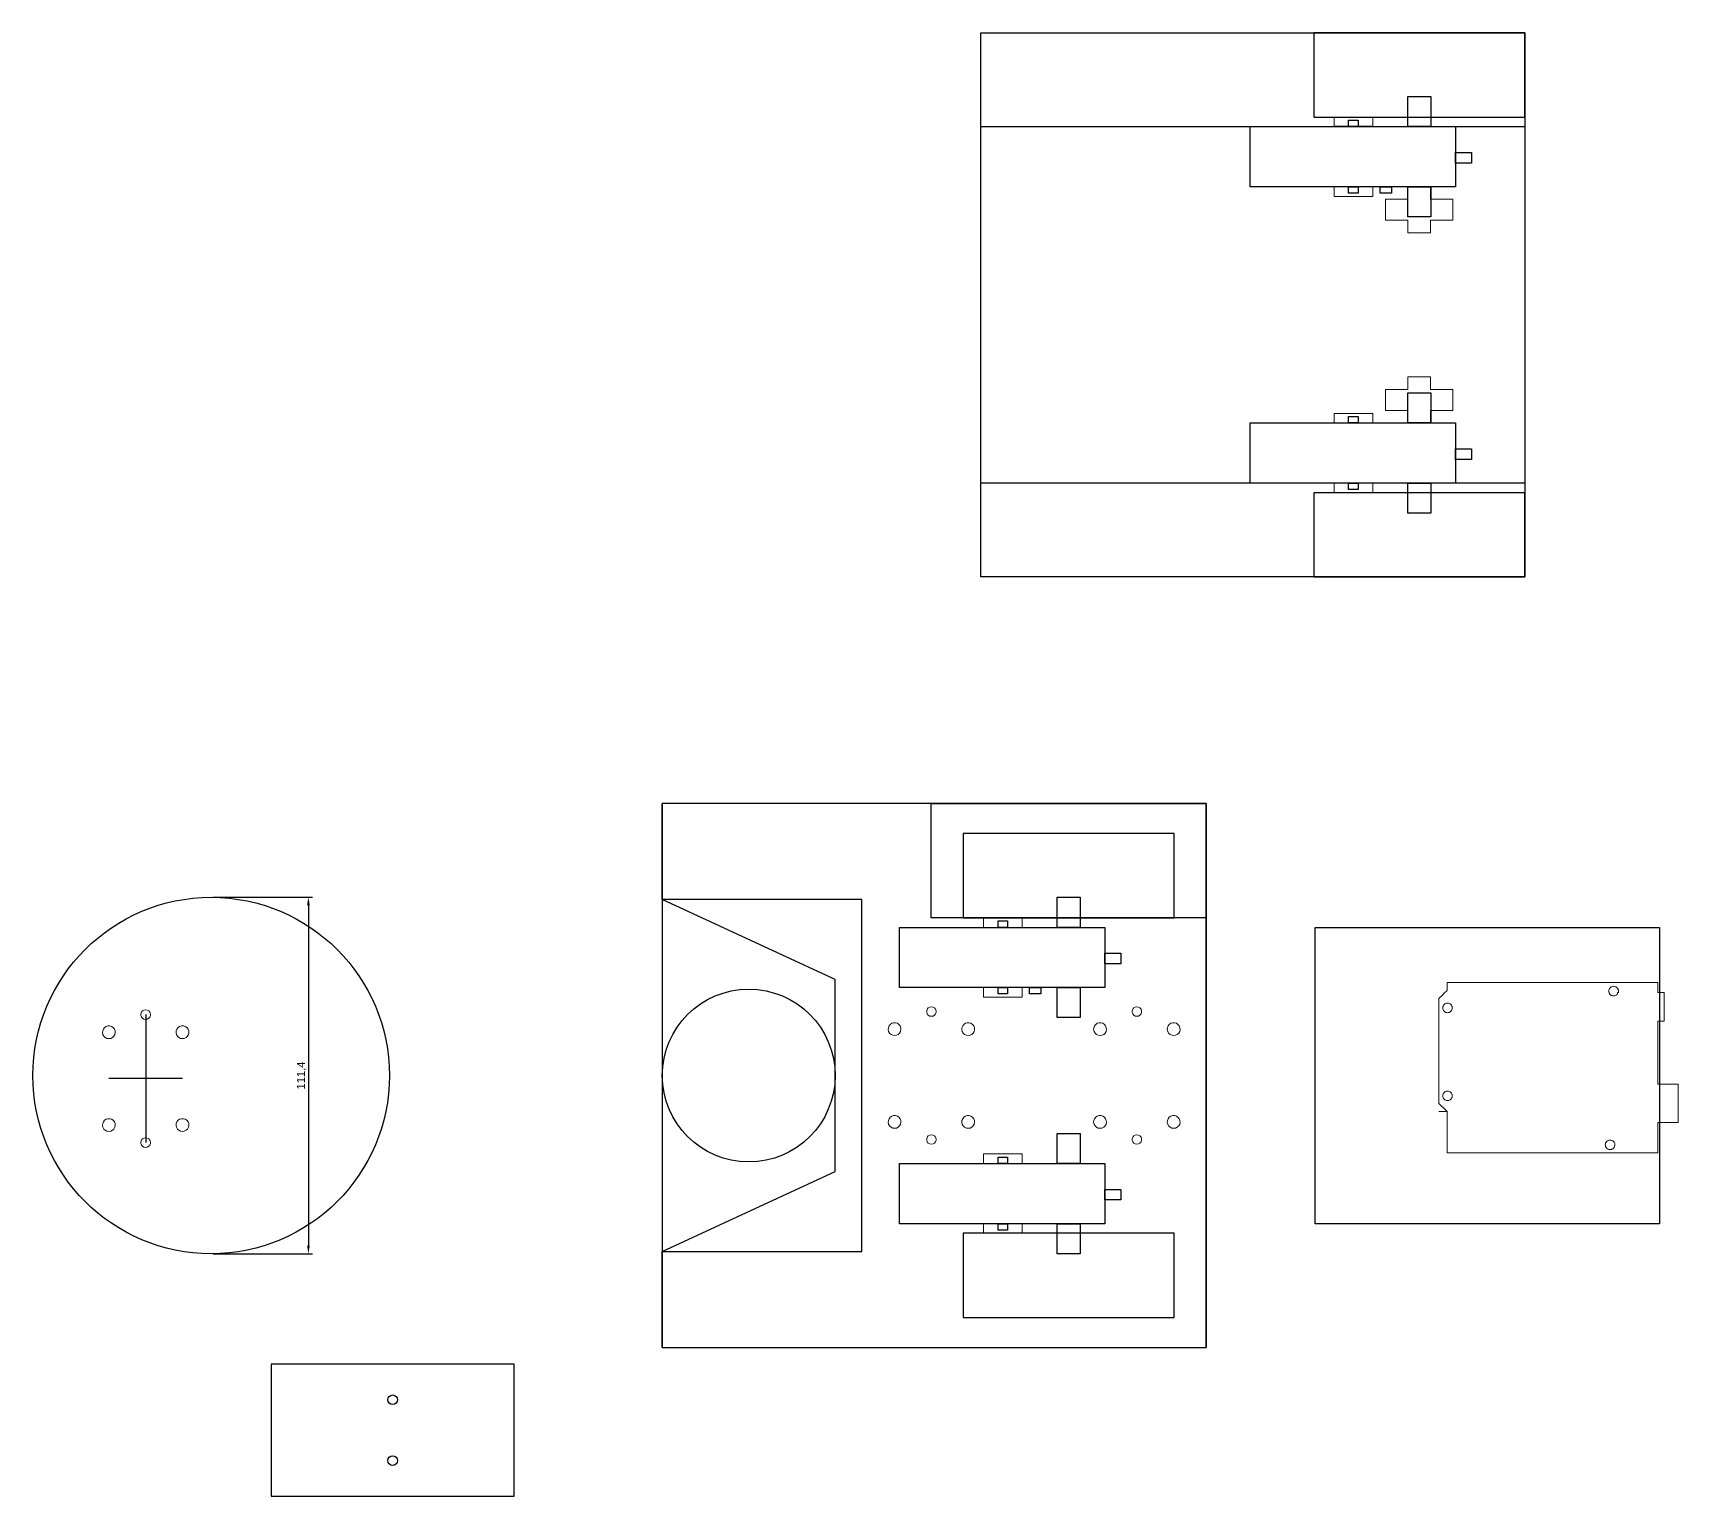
# Model space of a CAD drawing. Header units: millimetres. Extents: x 1538 to 3903, y 253 to 2632.
# Drawn here: x 1671 to 2185, y 1421 to 1878 of the extents above; entities that cross this region are included whole.
import ezdxf

# ---------------------------------------------------------------- set-up
doc = ezdxf.new("R2010")
doc.units = ezdxf.units.MM
doc.layers.add('Capa 1', color=7, linetype='Continuous')
doc.layers.add('Layer 1', color=7, linetype='Continuous')
doc.styles.get("Standard").update_dxf_attribs({"font": 'Arial.ttf'})
doc.dimstyles.new('ISO-25', dxfattribs={"dimtxt": 2.5, "dimasz": 2.5, "dimexe": 1.25, "dimexo": 0.625, "dimtad": 1, "dimtxsty": 'Standard', "dimcen": 2.5, "dimadec": 0, "dimazin": 0, "dimtfac": 1, "dimtmove": 0, "dimatfit": 3, "dimfxl": 1, "dimarcsym": 0})

# ---------------------------------------------------------------- blocks, each defined once
blk = doc.blocks.new('*D5')
at = {"color": 0, "lineweight": -2, "transparency": 16777216}
for p, q in [((1727.65, 1608.13), (1758.67, 1608.13)), ((1757.42, 1605.63), (1757.42, 1499.22)), ((1727.65, 1496.72), (1758.67, 1496.72))]:
    blk.add_line(p, q, dxfattribs=at)
at = {"color": 0, "transparency": 16777216}
for points in [[(1757, 1605.63), (1757.84, 1605.63), (1757.42, 1608.13)], [(1757, 1499.22), (1757.84, 1499.22), (1757.42, 1496.72)]]:
    blk.add_solid(points, dxfattribs=at)
at = {"layer": 'Defpoints', "color": 0, "transparency": 16777216}
for p in [(1727.03, 1608.13), (1727.03, 1496.72), (1757.42, 1496.72)]:
    blk.add_point(p, dxfattribs=at)
at = {"color": 0, "transparency": 16777216, "insert": (1755.29, 1552.43), "char_height": 2.5, "attachment_point": 5, "rotation": 90}
blk.add_mtext('111,4', dxfattribs=at)

msp = doc.modelspace()

# ---------------------------------------------------------------- linework, layer by layer
for p, q in [((2089.977, 1848.986), (2077.983, 1848.986)), ((1868.003, 1637.426), (1868.003, 1607.426)), ((2038.003, 1637.426), (2038.003, 1467.426)), ((1930.392, 1607.426), (1868.003, 1607.426)), ((1930.392, 1497.426), (1930.392, 1607.426)), ((1706.562, 1571.461), (1706.562, 1531.463)), ((1718.056, 1551.462), (1695.058, 1551.462)), ((1868.003, 1467.426), (1868.003, 1497.426)), ((1868.003, 1497.426), (1930.392, 1497.426))]:
    msp.add_line(p, q)
for points in [[(1967.58, 1878.285), (2137.58, 1878.285), (2137.58, 1708.285), (1967.58, 1708.285), (1967.58, 1878.285)], [(2071.58, 1878.285), (2071.58, 1851.985), (2137.58, 1851.985), (2137.58, 1878.285), (2071.58, 1878.285)], [(2104.58, 1848.986), (2100.98, 1848.986), (2100.98, 1858.386), (2108.18, 1858.386), (2108.18, 1848.986), (2100.98, 1848.986)], [(2083.98, 1848.986), (2082.48, 1848.986), (2082.48, 1850.986), (2085.48, 1850.986), (2085.48, 1848.986), (2082.48, 1848.986)], [(2137.58, 1737.583), (1967.58, 1737.583), (1967.58, 1848.986), (2137.58, 1848.986), (2137.58, 1737.583)], [(2115.88, 1848.986), (2115.88, 1830.186), (2051.68, 1830.186), (2051.68, 1848.986), (2115.88, 1848.986)], [(2120.88, 1839.586), (2120.88, 1837.6), (2115.88, 1837.6), (2115.88, 1840.89), (2120.88, 1840.89), (2120.88, 1839.586)], [(2083.98, 1828.186), (2082.48, 1828.186), (2082.48, 1830.186), (2085.48, 1830.186), (2085.48, 1828.186), (2082.48, 1828.186)], [(2092.33, 1828.186), (2092.33, 1830.186), (2095.83, 1830.186), (2095.83, 1828.186), (2092.33, 1828.186)], [(2104.58, 1820.786), (2100.98, 1820.786), (2100.98, 1830.186), (2108.18, 1830.186), (2108.18, 1820.786), (2100.98, 1820.786)], [(2104.58, 1756.383), (2100.98, 1756.383), (2100.98, 1765.783), (2108.18, 1765.783), (2108.18, 1756.383), (2100.98, 1756.383)], [(2083.98, 1756.383), (2082.48, 1756.383), (2082.48, 1758.383), (2085.48, 1758.383), (2085.48, 1756.383), (2082.48, 1756.383)], [(2115.88, 1756.383), (2115.88, 1737.583), (2051.68, 1737.583), (2051.68, 1756.383), (2115.88, 1756.383)], [(2120.88, 1746.983), (2120.88, 1744.997), (2115.88, 1744.997), (2115.88, 1748.288), (2120.88, 1748.288), (2120.88, 1746.983)], [(2071.58, 1734.585), (2071.58, 1708.285), (2137.58, 1708.285), (2137.58, 1734.585), (2071.58, 1734.585)], [(2083.98, 1735.583), (2082.48, 1735.583), (2082.48, 1737.583), (2085.48, 1737.583), (2085.48, 1735.583), (2082.48, 1735.583)], [(2104.58, 1728.183), (2100.98, 1728.183), (2100.98, 1737.583), (2108.18, 1737.583), (2108.18, 1728.183), (2100.98, 1728.183)], [(2038.003, 1637.426), (1868.003, 1637.426), (1868.003, 1467.426), (2038.003, 1467.426), (2038.003, 1637.426)], [(1868.003, 1497.426), (1922.003, 1522.426), (1922.003, 1582.426), (1868.003, 1607.426), (1868.003, 1637.426)], [(1962.003, 1628.026), (1962.003, 1601.726), (2028.003, 1601.726), (2028.003, 1628.026), (1962.003, 1628.026)], [(1995.003, 1598.727), (1991.403, 1598.727), (1991.403, 1608.127), (1998.603, 1608.127), (1998.603, 1598.727), (1991.403, 1598.727)], [(1974.403, 1598.727), (1972.903, 1598.727), (1972.903, 1600.727), (1975.903, 1600.727), (1975.903, 1598.727), (1972.903, 1598.727)], [(2006.303, 1598.727), (2006.303, 1579.927), (1942.103, 1579.927), (1942.103, 1598.727), (2006.303, 1598.727)], [(2011.303, 1589.327), (2011.303, 1587.341), (2006.303, 1587.341), (2006.303, 1590.631), (2011.303, 1590.631), (2011.303, 1589.327)], [(1974.403, 1577.927), (1972.903, 1577.927), (1972.903, 1579.927), (1975.903, 1579.927), (1975.903, 1577.927), (1972.903, 1577.927)], [(1982.753, 1577.927), (1982.753, 1579.927), (1986.253, 1579.927), (1986.253, 1577.927), (1982.753, 1577.927)], [(1995.003, 1570.527), (1991.403, 1570.527), (1991.403, 1579.927), (1998.603, 1579.927), (1998.603, 1570.527), (1991.403, 1570.527)], [(1995.003, 1524.924), (1991.403, 1524.924), (1991.403, 1534.324), (1998.603, 1534.324), (1998.603, 1524.924), (1991.403, 1524.924)], [(1974.403, 1524.924), (1972.903, 1524.924), (1972.903, 1526.924), (1975.903, 1526.924), (1975.903, 1524.924), (1972.903, 1524.924)], [(2006.303, 1524.924), (2006.303, 1506.124), (1942.103, 1506.124), (1942.103, 1524.924), (2006.303, 1524.924)], [(2011.303, 1515.524), (2011.303, 1513.538), (2006.303, 1513.538), (2006.303, 1516.828), (2011.303, 1516.828), (2011.303, 1515.524)], [(1962.003, 1503.126), (1962.003, 1476.826), (2028.003, 1476.826), (2028.003, 1503.126), (1962.003, 1503.126)], [(1974.403, 1504.124), (1972.903, 1504.124), (1972.903, 1506.124), (1975.903, 1506.124), (1975.903, 1504.124), (1972.903, 1504.124)], [(1995.003, 1496.724), (1991.403, 1496.724), (1991.403, 1506.124), (1998.603, 1506.124), (1998.603, 1496.724), (1991.403, 1496.724)], [(1821.73, 1462.186), (1745.73, 1462.186), (1745.73, 1420.986), (1821.73, 1420.986), (1821.73, 1462.186)]]:
    msp.add_lwpolyline(points)
at = {"color": 1}
msp.add_lwpolyline([(1952.003, 1637.426), (2038.003, 1637.426), (2038.003, 1601.726), (1952.003, 1601.726)], close=True, dxfattribs=at)
msp.add_lwpolyline([(2072.03, 1598.727), (2179.64, 1598.727), (2179.64, 1506.124), (2072.03, 1506.124)], close=True)
for centre, radius in [((1727.026, 1552.426), 55.701), ((1895.003, 1552.426), 27), ((1783.73, 1451.086), 1.5), ((1783.73, 1432.086), 1.5)]:
    msp.add_circle(centre, radius)
at = {"layer": 'Capa 1', "lineweight": 0}
for points in [[(2179.12, 1581.504), (2179.12, 1580.822), (2179.12, 1580.324), (2179.12, 1580.134), (2179.12, 1579.162), (2179.12, 1578.41), (2181.075, 1578.41), (2181.075, 1578.396), (2181.075, 1578.166), (2181.075, 1577.673), (2181.075, 1577.568), (2181.075, 1576.572), (2181.075, 1576.02), (2181.075, 1575.522), (2181.075, 1574.629), (2181.075, 1573.469), (2181.075, 1572.971), (2181.075, 1570.918), (2181.075, 1570.42), (2181.075, 1569.444), (2179.12, 1569.444), (2179.12, 1569.426), (2179.12, 1569.323), (2179.12, 1568.551), (2179.12, 1568.368), (2179.12, 1568.327), (2179.12, 1567.87), (2179.12, 1567.355), (2179.12, 1567.256), (2179.12, 1566.957), (2179.12, 1565.96), (2179.12, 1565.811), (2179.12, 1564.964), (2179.12, 1563.565), (2179.12, 1563.067), (2179.12, 1562.971), (2179.12, 1561.676), (2179.12, 1558.946), (2179.12, 1552.298), (2179.12, 1551.712), (2179.12, 1549.683), (2185.422, 1549.683), (2185.422, 1548.118), (2185.422, 1546.698), (2185.422, 1546.413), (2185.422, 1546.111), (2185.422, 1543.082), (2185.422, 1543.031), (2185.422, 1542.602), (2185.422, 1542.552), (2185.422, 1541.13), (2185.422, 1540.893), (2185.422, 1540.715), (2185.422, 1539.146), (2185.422, 1537.726), (2179.12, 1537.726), (2179.12, 1535.091), (2179.12, 1529.114), (2179.12, 1528.286), (2174.319, 1528.286), (2171.33, 1528.286), (2166.778, 1528.286), (2165.652, 1528.286), (2163.784, 1528.286), (2162.658, 1528.286), (2161.701, 1528.286), (2152.706, 1528.286), (2149.416, 1528.286), (2147.647, 1528.286), (2141.376, 1528.286), (2139.265, 1528.286), (2138.736, 1528.286), (2136.49, 1528.286), (2136.031, 1528.286), (2134.902, 1528.286), (2132.39, 1528.286), (2129.79, 1528.286), (2114.857, 1528.286), (2114.73, 1528.286), (2114.616, 1528.286), (2113.229, 1528.286), (2113.229, 1541.135), (2111.873, 1541.135), (2111.863, 1541.135), (2110.7, 1541.135), (2110.7, 1541.136), (2111.863, 1541.136), (2111.873, 1541.136), (2113.229, 1541.136), (2111.873, 1542.492), (2111.863, 1542.502), (2111.813, 1542.552), (2111.283, 1543.082), (2110.7, 1543.665), (2110.7, 1545.577), (2110.7, 1545.584), (2110.7, 1549.807), (2110.7, 1550.57), (2110.7, 1551.566), (2110.7, 1551.712), (2110.7, 1553.09), (2110.7, 1554.087), (2110.7, 1555.636), (2110.7, 1556.632), (2110.7, 1557.367), (2110.7, 1561.676), (2110.7, 1562.971), (2110.7, 1563.067), (2110.7, 1563.565), (2110.7, 1564.964), (2110.7, 1565.811), (2110.7, 1565.96), (2110.7, 1566.957), (2110.7, 1567.256), (2110.7, 1567.355), (2110.7, 1567.87), (2110.7, 1568.327), (2110.7, 1568.368), (2110.7, 1568.551), (2110.7, 1569.323), (2110.7, 1570.42), (2110.7, 1570.918), (2110.7, 1572.971), (2110.7, 1573.469), (2110.7, 1574.629), (2110.7, 1575.058), (2110.7, 1575.522), (2110.7, 1576.02), (2110.7, 1576.497), (2110.776, 1576.572), (2111.772, 1577.568), (2112.37, 1578.166), (2113.23, 1579.026), (2113.231, 1579.027), (2113.231, 1579.027), (2113.179, 1579.079), (2113.231, 1579.079), (2113.231, 1579.162), (2113.231, 1580.134), (2113.231, 1580.309), (2113.231, 1580.324), (2113.231, 1580.822), (2113.231, 1581.504), (2138.736, 1581.504), (2139.265, 1581.504), (2147.647, 1581.504), (2179.12, 1581.504)], [(2166.511, 1578.166), (2166.511, 1578.396), (2166.664, 1578.396), (2166.711, 1578.396), (2166.749, 1578.52), (2166.778, 1578.812), (2166.749, 1579.104), (2166.731, 1579.162), (2166.664, 1579.381), (2166.663, 1579.385), (2166.526, 1579.644), (2166.34, 1579.871), (2166.112, 1580.056), (2166.006, 1580.113), (2165.967, 1580.134), (2165.853, 1580.195), (2165.572, 1580.28), (2165.28, 1580.309), (2164.988, 1580.28), (2164.708, 1580.195), (2164.594, 1580.134), (2164.555, 1580.113), (2164.449, 1580.056), (2164.222, 1579.871), (2164.036, 1579.644), (2163.897, 1579.385), (2163.83, 1579.162), (2163.813, 1579.104), (2163.784, 1578.812), (2163.813, 1578.52), (2163.897, 1578.239), (2163.936, 1578.166), (2164.007, 1578.034), (2164.036, 1577.98), (2164.222, 1577.754), (2164.448, 1577.568), (2164.449, 1577.567), (2164.624, 1577.474), (2164.708, 1577.429), (2164.816, 1577.396), (2164.988, 1577.343), (2165.28, 1577.315), (2165.572, 1577.343), (2165.853, 1577.429), (2166.112, 1577.567), (2166.114, 1577.568), (2166.34, 1577.754), (2166.511, 1577.962), (2166.511, 1578.166)], [(2114.743, 1574.134), (2114.605, 1574.393), (2114.419, 1574.62), (2114.408, 1574.629), (2114.192, 1574.805), (2113.933, 1574.944), (2113.652, 1575.029), (2113.36, 1575.058), (2113.068, 1575.029), (2112.787, 1574.944), (2112.529, 1574.805), (2112.313, 1574.629), (2112.302, 1574.62), (2112.115, 1574.393), (2111.977, 1574.134), (2111.934, 1573.991), (2111.892, 1573.853), (2111.863, 1573.561), (2111.872, 1573.469), (2111.892, 1573.269), (2111.977, 1572.988), (2111.986, 1572.971), (2112.115, 1572.729), (2112.302, 1572.503), (2112.529, 1572.316), (2112.787, 1572.178), (2113.068, 1572.092), (2113.36, 1572.064), (2113.61, 1572.088), (2113.652, 1572.092), (2113.933, 1572.178), (2114.192, 1572.316), (2114.419, 1572.503), (2114.605, 1572.729), (2114.734, 1572.971), (2114.743, 1572.988), (2114.828, 1573.269), (2114.848, 1573.469), (2114.857, 1573.561), (2114.828, 1573.853), (2114.786, 1573.991), (2114.743, 1574.134)], [(2113.078, 1547.56), (2112.797, 1547.474), (2112.778, 1547.464), (2112.539, 1547.335), (2112.311, 1547.15), (2112.125, 1546.923), (2111.987, 1546.664), (2111.902, 1546.383), (2111.873, 1546.091), (2111.902, 1545.799), (2111.967, 1545.584), (2111.969, 1545.577), (2111.987, 1545.518), (2112.125, 1545.259), (2112.311, 1545.033), (2112.539, 1544.846), (2112.797, 1544.708), (2113.078, 1544.622), (2113.37, 1544.594), (2113.61, 1544.617), (2113.662, 1544.622), (2113.943, 1544.708), (2114.202, 1544.846), (2114.429, 1545.033), (2114.615, 1545.259), (2114.753, 1545.518), (2114.771, 1545.577), (2114.773, 1545.584), (2114.838, 1545.799), (2114.857, 1545.99), (2114.867, 1546.091), (2114.857, 1546.192), (2114.838, 1546.383), (2114.753, 1546.664), (2114.73, 1546.707), (2114.616, 1546.921), (2114.615, 1546.923), (2114.429, 1547.15), (2114.202, 1547.335), (2113.961, 1547.464), (2113.943, 1547.474), (2113.662, 1547.56), (2113.37, 1547.588), (2113.078, 1547.56)], [(2164.007, 1532.26), (2163.863, 1532.245), (2163.784, 1532.221), (2163.582, 1532.16), (2163.323, 1532.021), (2163.096, 1531.836), (2163.011, 1531.731), (2162.91, 1531.609), (2162.772, 1531.35), (2162.708, 1531.139), (2162.687, 1531.069), (2162.658, 1530.777), (2162.687, 1530.485), (2162.772, 1530.204), (2162.91, 1529.945), (2163.011, 1529.823), (2163.096, 1529.719), (2163.323, 1529.532), (2163.582, 1529.394), (2163.784, 1529.332), (2163.863, 1529.308), (2164.007, 1529.294), (2164.155, 1529.28), (2164.446, 1529.308), (2164.624, 1529.362), (2164.727, 1529.394), (2164.816, 1529.441), (2164.986, 1529.532), (2165.214, 1529.719), (2165.399, 1529.945), (2165.537, 1530.204), (2165.623, 1530.485), (2165.652, 1530.777), (2165.623, 1531.069), (2165.602, 1531.139), (2165.537, 1531.35), (2165.399, 1531.609), (2165.214, 1531.836), (2164.986, 1532.021), (2164.816, 1532.112), (2164.727, 1532.16), (2164.446, 1532.245), (2164.155, 1532.274), (2164.007, 1532.26)]]:
    msp.add_lwpolyline(points, dxfattribs=at)
at = {"layer": 'Layer 1', "lineweight": 0}
for points in [[(2090.013, 1848.986), (2077.983, 1848.986), (2077.983, 1851.985)], [(2090.013, 1851.985), (2090.013, 1848.986)], [(2090.013, 1827.187), (2077.983, 1827.187), (2077.983, 1830.186), (2090.013, 1830.186), (2090.013, 1827.187)], [(2114.989, 1819.779), (2108.004, 1819.779), (2108.004, 1815.757), (2100.984, 1815.757), (2100.984, 1819.779), (2093.999, 1819.779), (2093.999, 1826.27), (2100.984, 1826.27), (2100.984, 1830.257), (2108.004, 1830.257), (2108.004, 1826.27), (2114.989, 1826.27), (2114.989, 1819.779)], [(2114.989, 1760.299), (2108.004, 1760.299), (2108.004, 1756.277), (2100.984, 1756.277), (2100.984, 1760.299), (2093.999, 1760.299), (2093.999, 1766.79), (2100.984, 1766.79), (2100.984, 1770.777), (2108.004, 1770.777), (2108.004, 1766.79), (2114.989, 1766.79), (2114.989, 1760.299)], [(2090.013, 1756.383), (2077.983, 1756.383), (2077.983, 1759.382), (2090.013, 1759.382), (2090.013, 1756.383)], [(2077.983, 1734.585), (2077.983, 1737.583), (2090.013, 1737.583), (2090.013, 1734.585)], [(1980.436, 1576.928), (1968.406, 1576.928), (1968.406, 1579.927), (1980.436, 1579.927), (1980.436, 1576.928)], [(1953.589, 1572.167), (1953.412, 1571.673), (1953.06, 1571.285), (1952.601, 1571.003), (1952.107, 1570.932), (1951.578, 1571.003), (1951.119, 1571.285), (1950.802, 1571.673), (1950.626, 1572.167), (1950.626, 1572.696), (1950.802, 1573.19), (1951.119, 1573.578), (1951.578, 1573.825), (1952.107, 1573.931), (1952.601, 1573.825), (1953.06, 1573.578), (1953.412, 1573.19), (1953.589, 1572.696), (1953.589, 1572.167)], [(2017.789, 1572.167), (2017.612, 1571.673), (2017.26, 1571.285), (2016.801, 1571.003), (2016.307, 1570.932), (2015.778, 1571.003), (2015.319, 1571.285), (2015.002, 1571.673), (2014.826, 1572.167), (2014.826, 1572.696), (2015.002, 1573.19), (2015.319, 1573.578), (2015.778, 1573.825), (2016.307, 1573.931), (2016.801, 1573.825), (2017.26, 1573.578), (2017.612, 1573.19), (2017.789, 1572.696), (2017.789, 1572.167)], [(1708.048, 1571.203), (1707.872, 1570.709), (1707.519, 1570.321), (1707.06, 1570.039), (1706.566, 1569.969), (1706.037, 1570.039), (1705.579, 1570.321), (1705.261, 1570.709), (1705.085, 1571.203), (1705.085, 1571.733), (1705.261, 1572.226), (1705.579, 1572.615), (1706.037, 1572.861), (1706.566, 1572.967), (1707.06, 1572.861), (1707.519, 1572.615), (1707.872, 1572.226), (1708.048, 1571.733), (1708.048, 1571.203)], [(1938.666, 1567.369), (1938.878, 1567.934), (1939.231, 1568.392), (1939.725, 1568.745), (1940.289, 1568.921), (1940.889, 1568.921), (1941.453, 1568.745), (1941.947, 1568.392), (1942.335, 1567.934), (1942.547, 1567.369), (1942.582, 1566.769), (1942.476, 1566.205), (1942.159, 1565.676), (1941.736, 1565.288), (1941.171, 1565.006), (1940.607, 1564.935), (1940.007, 1565.006), (1939.478, 1565.288), (1939.019, 1565.676), (1938.737, 1566.205), (1938.596, 1566.769), (1938.666, 1567.369)], [(1965.477, 1566.205), (1965.16, 1565.676), (1964.737, 1565.288), (1964.172, 1565.006), (1963.608, 1564.935), (1963.008, 1565.006), (1962.479, 1565.288), (1962.02, 1565.676), (1961.738, 1566.205), (1961.597, 1566.769), (1961.632, 1567.369), (1961.879, 1567.934), (1962.232, 1568.392), (1962.726, 1568.745), (1963.29, 1568.921), (1963.89, 1568.921), (1964.454, 1568.745), (1964.948, 1568.392), (1965.336, 1567.934), (1965.548, 1567.369), (1965.583, 1566.769), (1965.477, 1566.205)], [(2002.866, 1567.369), (2003.078, 1567.934), (2003.431, 1568.392), (2003.925, 1568.745), (2004.489, 1568.921), (2005.089, 1568.921), (2005.653, 1568.745), (2006.147, 1568.392), (2006.535, 1567.934), (2006.747, 1567.369), (2006.782, 1566.769), (2006.676, 1566.205), (2006.359, 1565.676), (2005.936, 1565.288), (2005.371, 1565.006), (2004.807, 1564.935), (2004.207, 1565.006), (2003.678, 1565.288), (2003.219, 1565.676), (2002.937, 1566.205), (2002.796, 1566.769), (2002.866, 1567.369)], [(2029.677, 1566.205), (2029.36, 1565.676), (2028.937, 1565.288), (2028.372, 1565.006), (2027.808, 1564.935), (2027.208, 1565.006), (2026.679, 1565.288), (2026.22, 1565.676), (2025.938, 1566.205), (2025.797, 1566.769), (2025.832, 1567.369), (2026.079, 1567.934), (2026.432, 1568.392), (2026.926, 1568.745), (2027.49, 1568.921), (2028.09, 1568.921), (2028.654, 1568.745), (2029.148, 1568.392), (2029.536, 1567.934), (2029.748, 1567.369), (2029.783, 1566.769), (2029.677, 1566.205)], [(1693.126, 1566.406), (1693.337, 1566.97), (1693.69, 1567.429), (1694.184, 1567.781), (1694.748, 1567.958), (1695.348, 1567.958), (1695.913, 1567.781), (1696.406, 1567.429), (1696.794, 1566.97), (1697.006, 1566.406), (1697.041, 1565.806), (1696.936, 1565.241), (1696.618, 1564.712), (1696.195, 1564.324), (1695.63, 1564.042), (1695.066, 1563.971), (1694.466, 1564.042), (1693.937, 1564.324), (1693.478, 1564.712), (1693.196, 1565.241), (1693.055, 1565.806), (1693.126, 1566.406)], [(1719.937, 1565.241), (1719.619, 1564.712), (1719.196, 1564.324), (1718.631, 1564.042), (1718.067, 1563.971), (1717.467, 1564.042), (1716.938, 1564.324), (1716.479, 1564.712), (1716.197, 1565.241), (1716.056, 1565.806), (1716.091, 1566.406), (1716.338, 1566.97), (1716.691, 1567.429), (1717.185, 1567.781), (1717.749, 1567.958), (1718.349, 1567.958), (1718.914, 1567.781), (1719.407, 1567.429), (1719.796, 1566.97), (1720.007, 1566.406), (1720.043, 1565.806), (1719.937, 1565.241)], [(1693.937, 1535.326), (1693.478, 1535.714), (1693.196, 1536.243), (1693.055, 1536.808), (1693.126, 1537.407), (1693.337, 1537.972), (1693.69, 1538.43), (1694.184, 1538.783), (1694.748, 1538.924), (1695.348, 1538.924), (1695.913, 1538.783), (1696.406, 1538.43), (1696.794, 1537.972), (1697.006, 1537.407), (1697.041, 1536.808), (1696.936, 1536.243), (1696.618, 1535.714), (1696.195, 1535.326), (1695.63, 1535.044), (1695.066, 1534.973), (1694.466, 1535.044), (1693.937, 1535.326)], [(1719.937, 1536.243), (1719.619, 1535.714), (1719.196, 1535.326), (1718.631, 1535.044), (1718.067, 1534.973), (1717.467, 1535.044), (1716.938, 1535.326), (1716.479, 1535.714), (1716.197, 1536.243), (1716.056, 1536.808), (1716.091, 1537.407), (1716.338, 1537.972), (1716.691, 1538.43), (1717.185, 1538.783), (1717.749, 1538.924), (1718.349, 1538.924), (1718.914, 1538.783), (1719.407, 1538.43), (1719.796, 1537.972), (1720.007, 1537.407), (1720.043, 1536.808), (1719.937, 1536.243)], [(1939.478, 1536.289), (1939.019, 1536.677), (1938.737, 1537.207), (1938.596, 1537.771), (1938.666, 1538.371), (1938.878, 1538.935), (1939.231, 1539.394), (1939.725, 1539.747), (1940.289, 1539.888), (1940.889, 1539.888), (1941.453, 1539.747), (1941.947, 1539.394), (1942.335, 1538.935), (1942.547, 1538.371), (1942.582, 1537.771), (1942.476, 1537.207), (1942.159, 1536.677), (1941.736, 1536.289), (1941.171, 1536.007), (1940.607, 1535.937), (1940.007, 1536.007), (1939.478, 1536.289)], [(1965.477, 1537.207), (1965.16, 1536.677), (1964.737, 1536.289), (1964.172, 1536.007), (1963.608, 1535.937), (1963.008, 1536.007), (1962.479, 1536.289), (1962.02, 1536.677), (1961.738, 1537.207), (1961.597, 1537.771), (1961.632, 1538.371), (1961.879, 1538.935), (1962.232, 1539.394), (1962.726, 1539.747), (1963.29, 1539.888), (1963.89, 1539.888), (1964.454, 1539.747), (1964.948, 1539.394), (1965.336, 1538.935), (1965.548, 1538.371), (1965.583, 1537.771), (1965.477, 1537.207)], [(2003.678, 1536.289), (2003.219, 1536.677), (2002.937, 1537.207), (2002.796, 1537.771), (2002.866, 1538.371), (2003.078, 1538.935), (2003.431, 1539.394), (2003.925, 1539.747), (2004.489, 1539.888), (2005.089, 1539.888), (2005.653, 1539.747), (2006.147, 1539.394), (2006.535, 1538.935), (2006.747, 1538.371), (2006.782, 1537.771), (2006.676, 1537.207), (2006.359, 1536.677), (2005.936, 1536.289), (2005.371, 1536.007), (2004.807, 1535.937), (2004.207, 1536.007), (2003.678, 1536.289)], [(2029.677, 1537.207), (2029.36, 1536.677), (2028.937, 1536.289), (2028.372, 1536.007), (2027.808, 1535.937), (2027.208, 1536.007), (2026.679, 1536.289), (2026.22, 1536.677), (2025.938, 1537.207), (2025.797, 1537.771), (2025.832, 1538.371), (2026.079, 1538.935), (2026.432, 1539.394), (2026.926, 1539.747), (2027.49, 1539.888), (2028.09, 1539.888), (2028.654, 1539.747), (2029.148, 1539.394), (2029.536, 1538.935), (2029.748, 1538.371), (2029.783, 1537.771), (2029.677, 1537.207)], [(1708.048, 1531.198), (1707.872, 1530.705), (1707.519, 1530.316), (1707.06, 1530.07), (1706.566, 1529.964), (1706.037, 1530.07), (1705.579, 1530.316), (1705.261, 1530.705), (1705.085, 1531.198), (1705.085, 1531.728), (1705.261, 1532.221), (1705.579, 1532.609), (1706.037, 1532.856), (1706.566, 1532.962), (1707.06, 1532.856), (1707.519, 1532.609), (1707.872, 1532.221), (1708.048, 1531.728), (1708.048, 1531.198)], [(1953.589, 1532.162), (1953.412, 1531.668), (1953.06, 1531.28), (1952.601, 1531.033), (1952.107, 1530.927), (1951.578, 1531.033), (1951.119, 1531.28), (1950.802, 1531.668), (1950.626, 1532.162), (1950.626, 1532.691), (1950.802, 1533.185), (1951.119, 1533.573), (1951.578, 1533.82), (1952.107, 1533.926), (1952.601, 1533.82), (1953.06, 1533.573), (1953.412, 1533.185), (1953.589, 1532.691), (1953.589, 1532.162)], [(2017.789, 1532.162), (2017.612, 1531.668), (2017.26, 1531.28), (2016.801, 1531.033), (2016.307, 1530.927), (2015.778, 1531.033), (2015.319, 1531.28), (2015.002, 1531.668), (2014.826, 1532.162), (2014.826, 1532.691), (2015.002, 1533.185), (2015.319, 1533.573), (2015.778, 1533.82), (2016.307, 1533.926), (2016.801, 1533.82), (2017.26, 1533.573), (2017.612, 1533.185), (2017.789, 1532.691), (2017.789, 1532.162)], [(1980.436, 1524.924), (1968.406, 1524.924), (1968.406, 1527.923), (1980.436, 1527.923), (1980.436, 1524.924)], [(1968.406, 1503.126), (1968.406, 1506.124), (1980.436, 1506.124), (1980.436, 1503.126)]]:
    msp.add_lwpolyline(points, dxfattribs=at)
msp.add_lwpolyline([(1980.436, 1601.726), (1980.436, 1598.727), (1968.406, 1598.727), (1968.406, 1601.726)], close=True, dxfattribs=at)

# ---------------------------------------------------------------- dimensions: what is measured, and where the dimension line sits
dim = msp.add_linear_dim(base=(1757.42, 1496.724), p1=(1727.026, 1608.127), p2=(1727.026, 1496.724), angle=90, dimstyle='ISO-25')
dim.commit()
dim.dimension.update_dxf_attribs({"geometry": '*D5', "text_midpoint": (1755.293, 1552.426)})

doc.saveas('drawing.dxf')
